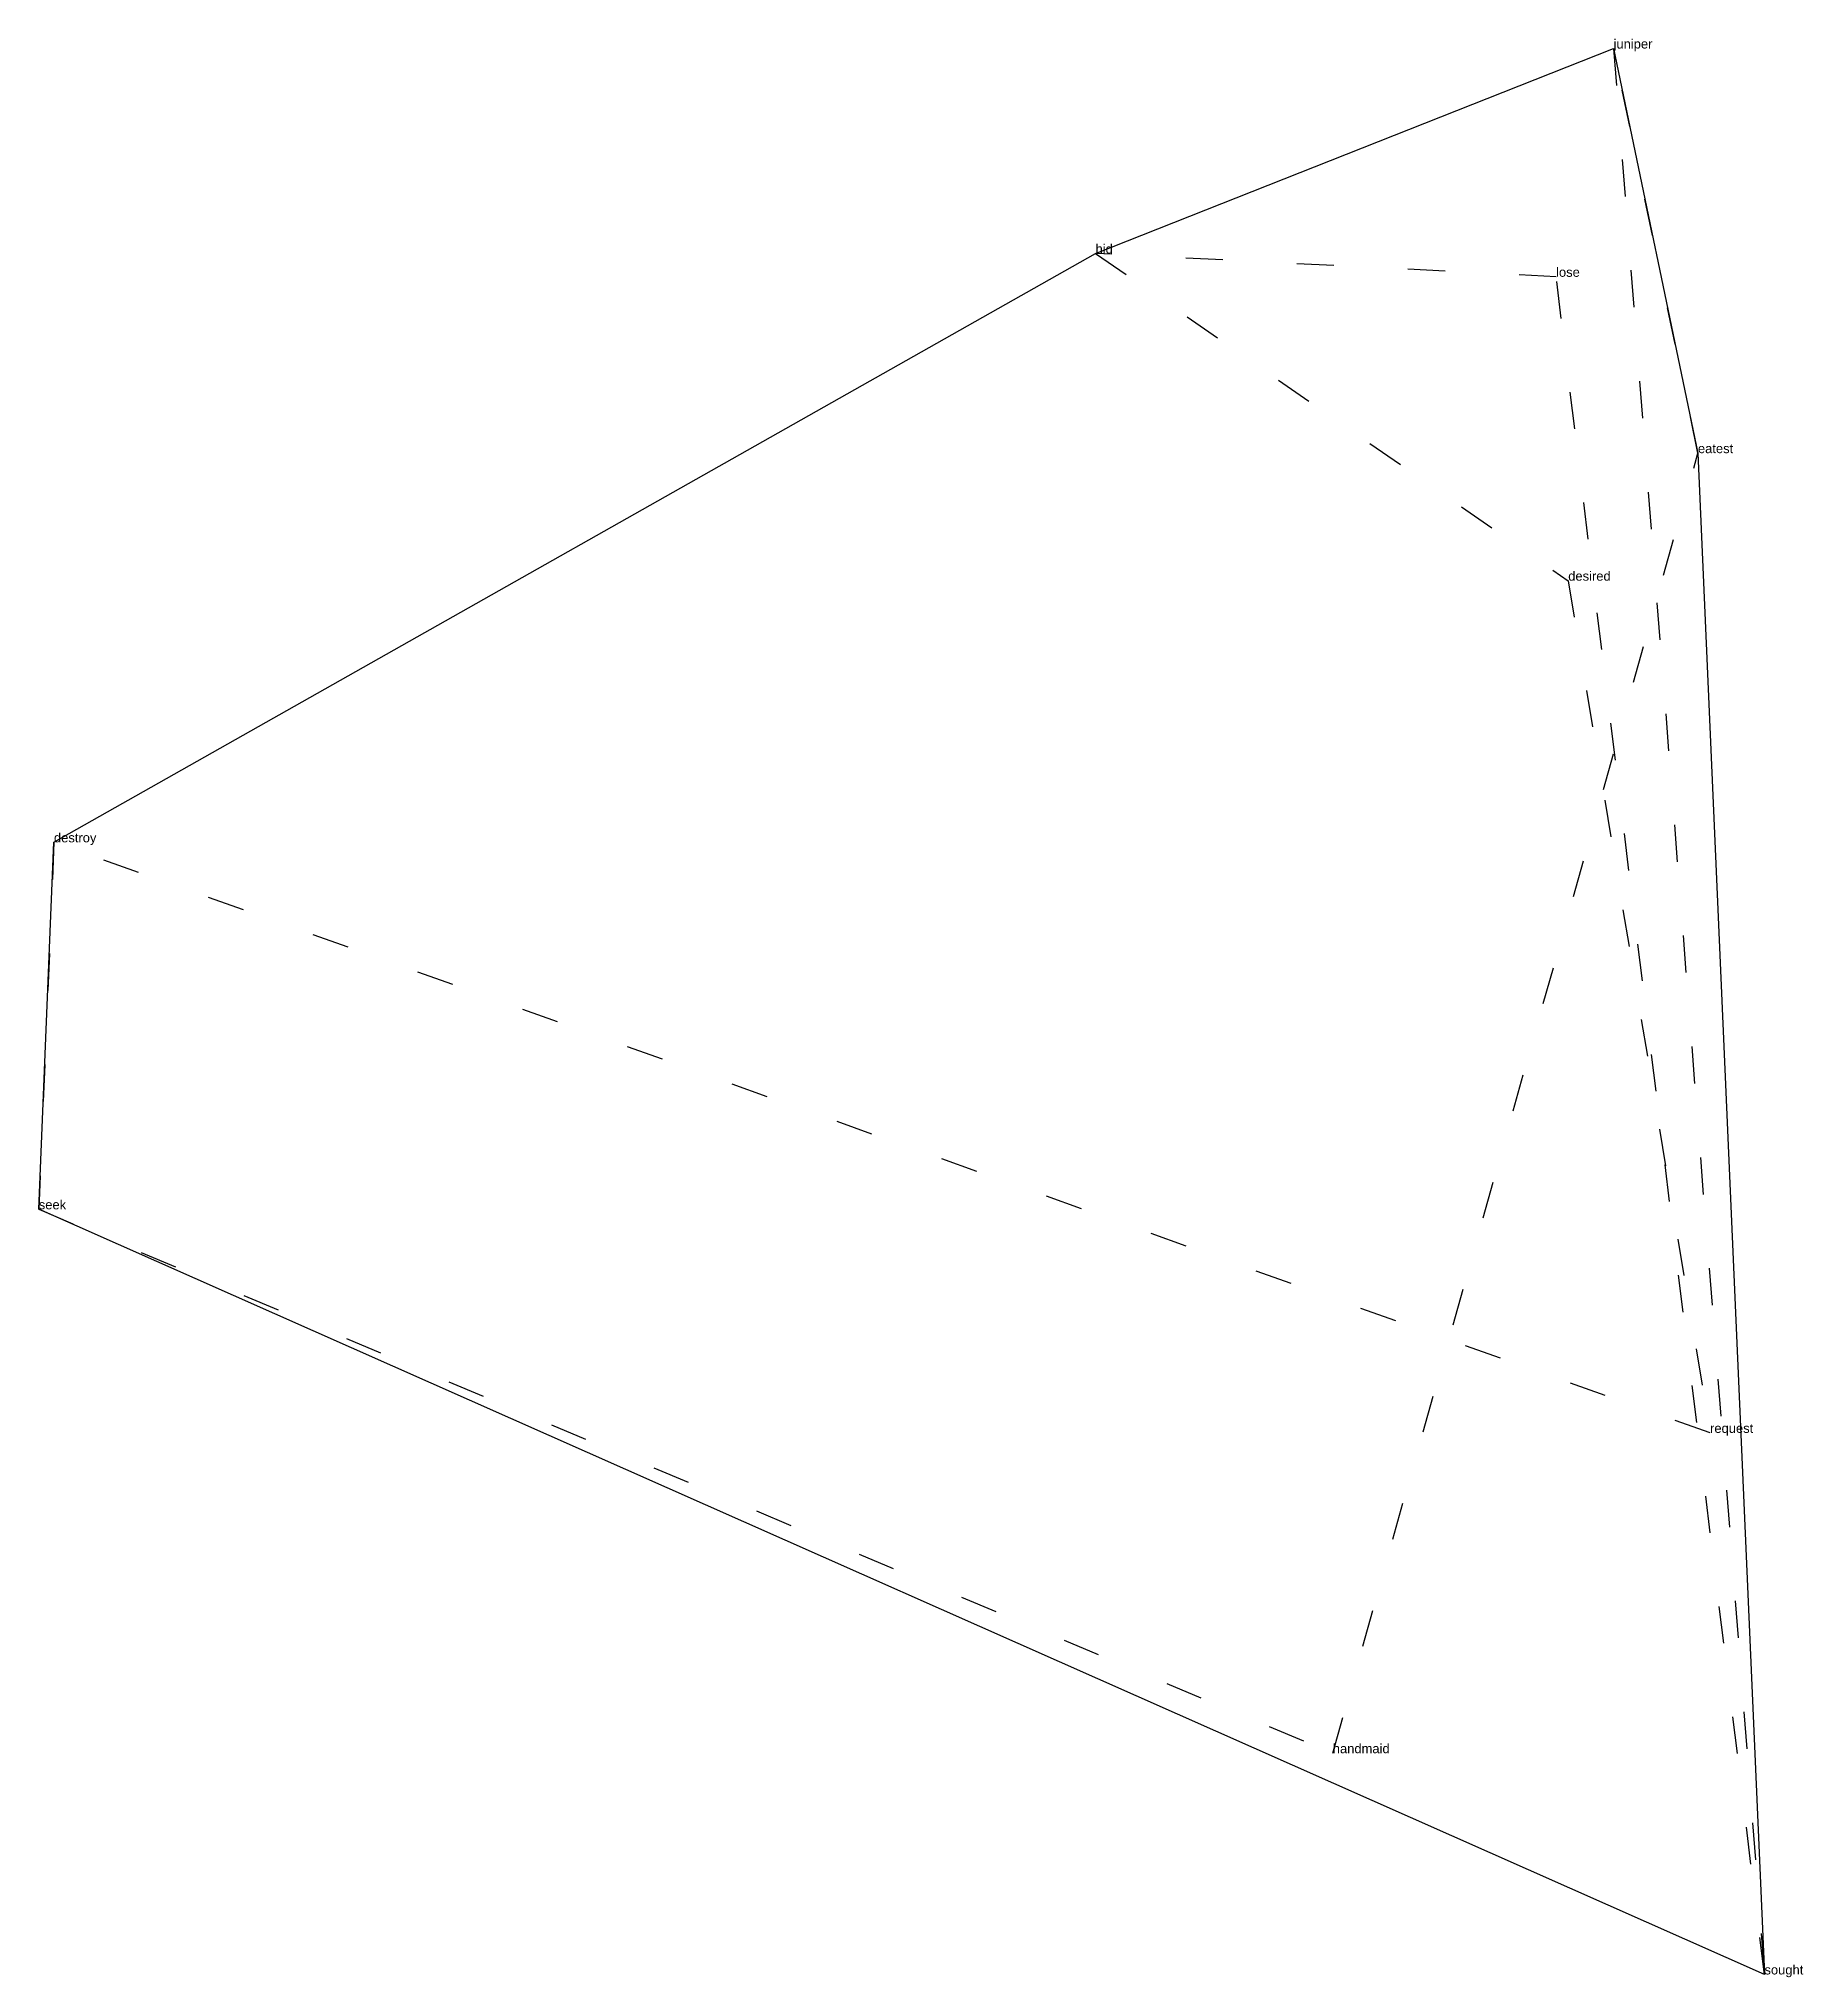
# Model space of a CAD drawing. Extents: x -2.06 to 2.7, y -1.5 to 3.72.
import ezdxf

# ---------------------------------------------------------------- set-up
doc = ezdxf.new("R2010")
doc.units = 0
doc.linetypes.add('DOT', pattern=[0.2, 0, -0.2])
doc.layers.add('TEXT', color=1, linetype='CONTINUOUS')
doc.styles.get("Standard").update_dxf_attribs({"font": 'arial.ttf'})

msp = doc.modelspace()

# ---------------------------------------------------------------- linework, layer by layer
at = {"layer": 'INTERNAL', "linetype": 'DOT'}
msp.add_polyline3d([(-2.059, 0.5674, 0), (1.4313, -0.8995, 0), (2.4162, 2.6069, 0), (2.1886, 3.6982, 0), (2.5956, -1.4962, 0), (2.0336, 3.0825, 0), (0.7914, 3.1453, 0), (2.0663, 2.2629, 0), (2.4489, -0.0356, 0), (-2.0181, 1.5572, 0), (-2.059, 0.5674, 0)], close=True, dxfattribs=at)
at = {"layer": 'OUTLINE', "linetype": 'CONTINUOUS'}
msp.add_polyline3d([(2.5956, -1.4962, 0), (-2.059, 0.5674, 0), (-2.0181, 1.5572, 0), (0.7914, 3.1453, 0), (2.1886, 3.6982, 0), (2.4162, 2.6069, 0), (2.5956, -1.4962, 0)], close=True, dxfattribs=at)

# ---------------------------------------------------------------- texts
at = {"layer": 'TEXT'}
for s, p in [('juniper', (2.1886, 3.6982)), ('hid', (0.7914, 3.1453)), ('lose', (2.0336, 3.0825)), ('eatest', (2.4162, 2.6069)), ('desired', (2.0663, 2.2629)), ('destroy', (-2.0181, 1.5572)), ('seek', (-2.059, 0.5674)), ('request', (2.4489, -0.0356)), ('handmaid', (1.4313, -0.8995)), ('sought', (2.5956, -1.4962))]:
    msp.add_text(s, height=0.025, dxfattribs=at).set_placement(p)

doc.saveas('drawing.dxf')
